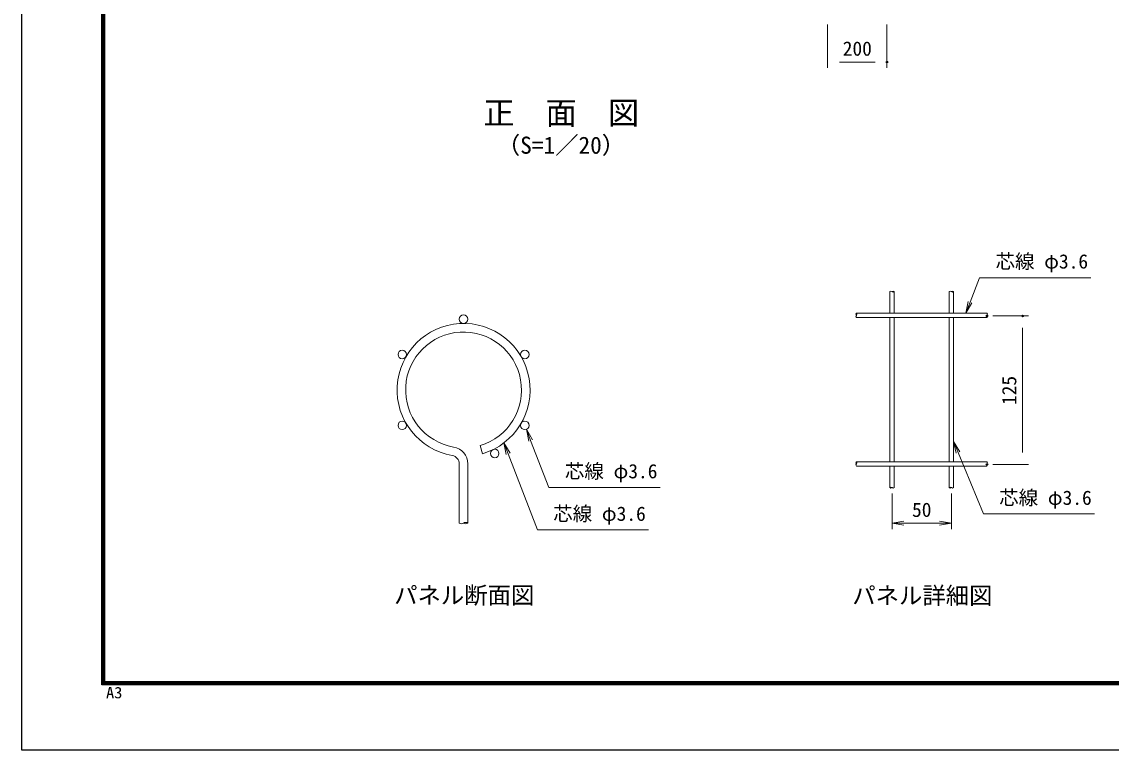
# Model space of a CAD drawing. Units: millimetres, scale not verified, with parts at other scales. Extents: x -4200 to 4200, y -2970 to 2970.
# Drawn here: x -4200 to -529, y -2970 to -517 of the extents above; entities that cross this region are included whole.
import ezdxf
from ezdxf.enums import TextEntityAlignment as Align

# ---------------------------------------------------------------- set-up
doc = ezdxf.new("R2010")
doc.units = ezdxf.units.MM
doc.header["$LTSCALE"] = 10
doc.header["$PDMODE"] = 32
doc.header["$PDSIZE"] = 5
for name, color, linetype, lineweight in [('0-2_D-TTL-TXT', 7, 'Continuous', 25), ('0-3_D-TTL', 7, 'Continuous', 25), ('0-6_D-STR2', 7, 'Continuous', 13), ('0-7_D-STR-DIM', 7, 'Continuous', 13), ('0-B_D-STR-TXT', 7, 'Continuous', 13)]:
    doc.layers.add(name, color=color, linetype=linetype, lineweight=lineweight)
doc.layers.add('0-9_Defpoints', color=7, linetype='Continuous')
doc.styles.add('ＭＳ ゴシック', font='')
doc.styles.get('ＭＳ ゴシック').set_extended_font_data('MS Gothic')

msp = doc.modelspace()

# ---------------------------------------------------------------- linework, layer by layer
at = {"layer": '0-3_D-TTL', "color": 2}
msp.add_lwpolyline([(-4200, 2970), (4200, 2970), (4200, -2970), (-4200, -2970)], close=True, dxfattribs=at)
at = {"layer": '0-3_D-TTL'}
for points in [[(-3930, 2750), (3930, 2750), (3930, -2750), (-3930, -2750)], [(-3927.5, 2747.5), (3927.5, 2747.5), (3927.5, -2747.5), (-3927.5, -2747.5)], [(-3925, 2745), (3925, 2745), (3925, -2745), (-3925, -2745)], [(-3922.5, 2742.5), (3922.5, 2742.5), (3922.5, -2742.5), (-3922.5, -2742.5)], [(-3920, 2740), (3920, 2740), (3920, -2740), (-3920, -2740)]]:
    msp.add_lwpolyline(points, close=True, dxfattribs=at)
at = {"layer": '0-6_D-STR2'}
for p, q in [((-1275.09, -1425.91), (-1275.09, -1498.71)), ((-1260.69, -1425.91), (-1260.69, -1498.71)), ((-1075.09, -1425.91), (-1075.09, -1498.71)), ((-1060.69, -1425.91), (-1060.69, -1498.71)), ((-947.89, -1498.71), (-1387.89, -1498.71)), ((-947.89, -1513.11), (-1387.89, -1513.11)), ((-1275.09, -1513.11), (-1275.09, -1998.71)), ((-1260.69, -1513.11), (-1260.69, -1998.71)), ((-1075.09, -1513.11), (-1075.09, -1998.71)), ((-1060.69, -1513.11), (-1060.69, -1998.71)), ((-2655.72, -1943.97), (-2647.49, -1971.57)), ((-2725.9, -2205.17), (-2725.9, -2005.99)), ((-2697.1, -2205.17), (-2697.1, -2005.99)), ((-947.89, -1998.71), (-1387.89, -1998.71)), ((-947.89, -2013.11), (-1387.89, -2013.11)), ((-1275.09, -2013.11), (-1275.09, -2085.91)), ((-1260.69, -2013.11), (-1260.69, -2085.91)), ((-1075.09, -2013.11), (-1075.09, -2085.91)), ((-1060.69, -2013.11), (-1060.69, -2085.91))]:
    msp.add_line(p, q, dxfattribs=at)
for centre in [(-2711.5, -1518.51), (-2917.96, -1637.71), (-2505.04, -1637.71), (-2917.96, -1876.11), (-2505.04, -1876.11), (-2606.55, -1970.97)]:
    msp.add_circle(centre, 14.4, dxfattribs=at)
for centre, radius, start, end in [((-2711.5, -1756.91), 224, 286.60421, 260.16066), ((-2711.5, -1756.91), 195.2, 286.60421, 260.16066), ((-2754.7, -2005.99), 28.8, 0, 80.16066), ((-2754.7, -2005.99), 57.6, 0, 80.16066)]:
    msp.add_arc(centre, radius, start, end, dxfattribs=at)
at = {"layer": '0-7_D-STR-DIM'}
for p, q in [((-1484.97, -526.02), (-1484.97, -672.66)), ((-1284.97, -526.02), (-1284.97, -672.66)), ((-1444.97, -652.66), (-1324.97, -652.66)), ((-927.89, -1507.71), (-807.89, -1507.71)), ((-827.89, -1967.71), (-827.89, -1547.71)), ((-927.89, -2007.71), (-807.89, -2007.71)), ((-1267.89, -2105.91), (-1267.89, -2225.63)), ((-1067.89, -2105.91), (-1067.89, -2225.63)), ((-1107.89, -2198.97), (-1067.89, -2205.63)), ((-1227.89, -2212.3), (-1267.89, -2205.63)), ((-1227.89, -2205.63), (-1107.89, -2205.63))]:
    msp.add_line(p, q, dxfattribs=at)
for points in [[(-1227.89, -2198.97), (-1267.89, -2205.63), (-1227.89, -2205.63)], [(-1107.89, -2212.3), (-1067.89, -2205.63), (-1107.89, -2205.63)]]:
    msp.add_lwpolyline(points, dxfattribs=at)
for centre, radius, start, end in [((-1271.49, -1429.53), 5.11, 45.18146, 134.81854), ((-1264.29, -1429.53), 5.11, 45.18146, 134.81854), ((-1264.29, -1422.29), 5.11, 225.18146, 314.81854), ((-1071.49, -1429.53), 5.11, 45.18146, 134.81854), ((-1064.29, -1429.53), 5.11, 45.18146, 134.81854), ((-1064.29, -1422.29), 5.11, 225.18146, 314.81854), ((-1384.26, -1502.31), 5.11, 135.18146, 224.81854), ((-1391.51, -1502.31), 5.11, 315.18146, 44.81854), ((-951.51, -1502.31), 5.11, 315.18146, 44.81854), ((-1384.26, -1509.51), 5.11, 135.18146, 224.81854), ((-944.26, -1509.51), 5.11, 135.18146, 224.81854), ((-951.51, -1509.51), 5.11, 315.18146, 44.81854), ((-1384.26, -2002.31), 5.11, 135.18146, 224.81854), ((-1384.26, -2009.51), 5.11, 135.18146, 224.81854), ((-1391.51, -2002.31), 5.11, 315.18146, 44.81854), ((-944.26, -2009.51), 5.11, 135.18146, 224.81854), ((-951.51, -2002.31), 5.11, 315.18146, 44.81854), ((-951.51, -2009.51), 5.11, 315.18146, 44.81854), ((-1271.49, -2089.53), 5.11, 45.18146, 134.81854), ((-1271.49, -2082.29), 5.11, 225.18146, 314.81854), ((-1264.29, -2082.29), 5.11, 225.18146, 314.81854), ((-1071.49, -2089.53), 5.11, 45.18146, 134.81854), ((-1071.49, -2082.29), 5.11, 225.18146, 314.81854), ((-1064.29, -2082.29), 5.11, 225.18146, 314.81854), ((-2718.7, -2195.57), 12, 233.12027, 306.87973), ((-2704.3, -2214.77), 12, 53.12027, 126.87973), ((-2704.3, -2195.57), 12, 233.12027, 306.87973)]:
    msp.add_arc(centre, radius, start, end, dxfattribs=at)
at = {"layer": '0-9_Defpoints'}
for p in [(-1284.97, -652.66), (-947.89, -1507.71), (-827.89, -1507.71), (-947.89, -2007.71)]:
    msp.add_point(p, dxfattribs=at)
at = {"layer": '0-B_D-STR-TXT'}
for p, q in [((-998.85, -1463.78), (-1019.44, -1498.71)), ((-2491.66, -1929.26), (-2499.85, -1889.54)), ((-2567.47, -1974.73), (-2575.66, -1935.02)), ((-1051.57, -1970.13), (-1060.69, -1930.62))]:
    msp.add_line(p, q, dxfattribs=at)
for points in [[(-1011.29, -1458.98), (-1019.44, -1498.71), (-1005.07, -1461.38), (-973.31, -1378.89), (-597.73, -1378.89)], [(-2479.22, -1924.46), (-2499.85, -1889.54), (-2485.44, -1926.86), (-2424.24, -2085.34), (-2048.66, -2085.34)], [(-2555.03, -1969.93), (-2575.66, -1935.02), (-2561.25, -1972.33), (-2462.33, -2228.47), (-2088.02, -2228.47)], [(-1039.24, -1965.04), (-1060.69, -1930.62), (-1045.4, -1967.59), (-959.81, -2174.63), (-585.5, -2174.63)]]:
    msp.add_lwpolyline(points, dxfattribs=at)

# ---------------------------------------------------------------- texts
at = {"layer": '0-2_D-TTL-TXT', "style": 'ＭＳ ゴシック'}
for s, height, p in [('正\u3000面\u3000図', 76.98, (-2644.87, -885.73)), ('（S=1／20）', 57.7, (-2599.39, -978.93)), ('パネル断面図', 57.7, (-2945.41, -2494.49)), ('パネル詳細図', 57.7, (-1401.8, -2495.41))]:
    msp.add_text(s, height=height, dxfattribs=at).set_placement(p, align=Align.BOTTOM_LEFT)
at = {"layer": '0-3_D-TTL', "style": 'ＭＳ ゴシック', "width": 1.05}
msp.add_text('A3', height=38.48, dxfattribs=at).set_placement((-3916.09, -2806.81), align=Align.BOTTOM_LEFT)
at = {"layer": '0-7_D-STR-DIM', "style": 'ＭＳ ゴシック'}
for s, p in [('200', (-1433.97, -645.91)), ('50', (-1200.51, -2198.88))]:
    msp.add_text(s, height=48.09, dxfattribs=at).set_placement(p, align=Align.BOTTOM_LEFT)
msp.add_text('125', height=48.09, rotation=90, dxfattribs=at).set_placement((-834.64, -1807.71), align=Align.BOTTOM_LEFT)
at = {"layer": '0-B_D-STR-TXT', "style": 'ＭＳ ゴシック'}
for p in [(-919.09, -1362.5), (-2370.02, -2068.95), (-906.85, -2158.24), (-2409.38, -2212.08)]:
    msp.add_text('芯線 φ3.6', height=48.09, dxfattribs=at).set_placement(p, align=Align.BOTTOM_LEFT)

doc.saveas('drawing.dxf')
